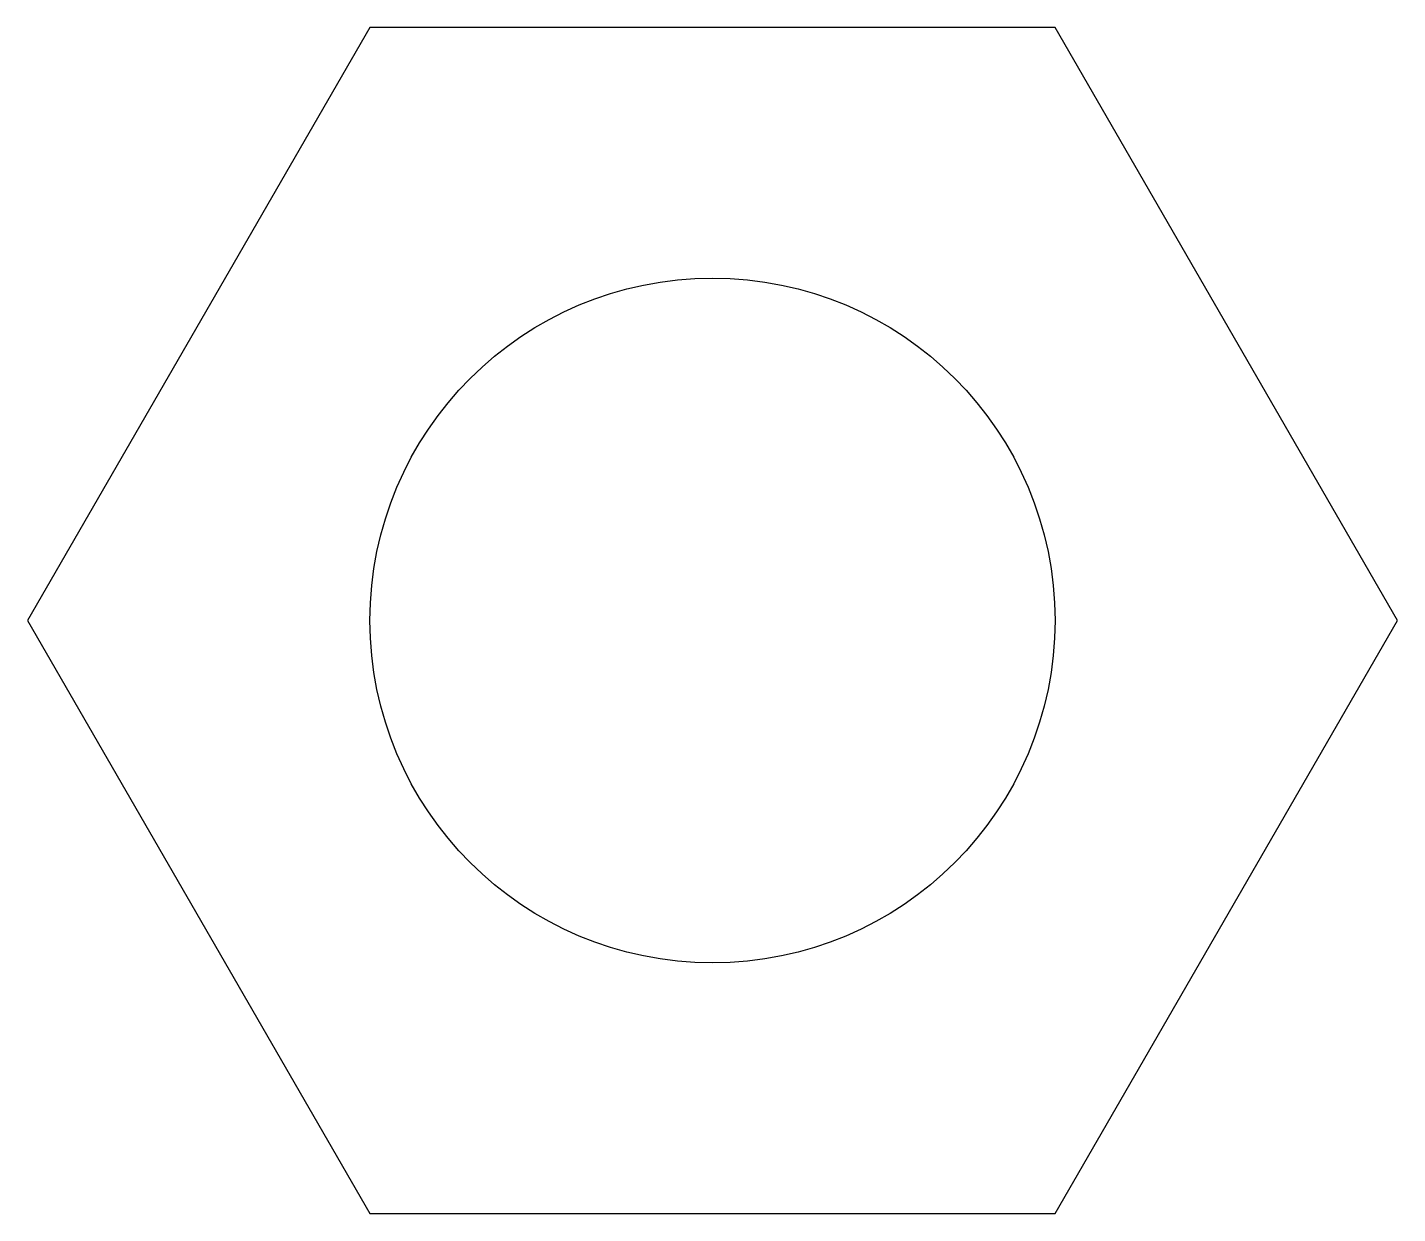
# Model space of a CAD drawing. Extents: x -10 to 10, y -8.7 to 8.7.
import ezdxf

# ---------------------------------------------------------------- set-up
doc = ezdxf.new("R2010")
doc.units = 0
doc.layers.get('0').update_dxf_attribs({"linetype": 'continuous'})

# ---------------------------------------------------------------- blocks, each defined once
blk = doc.blocks.new('SKETCH')
at = {"color": 7}
blk.add_lwpolyline([(-5, -8.66), (5, -8.66), (10, 0), (5, 8.66), (-5, 8.66), (-10, 0)], close=True, dxfattribs=at)
blk.add_circle((0, 0), 5, dxfattribs=at)

msp = doc.modelspace()

# ---------------------------------------------------------------- block references
at = {"color": 7}
msp.add_blockref('SKETCH', (0, 0), dxfattribs=at)

doc.saveas('drawing.dxf')
